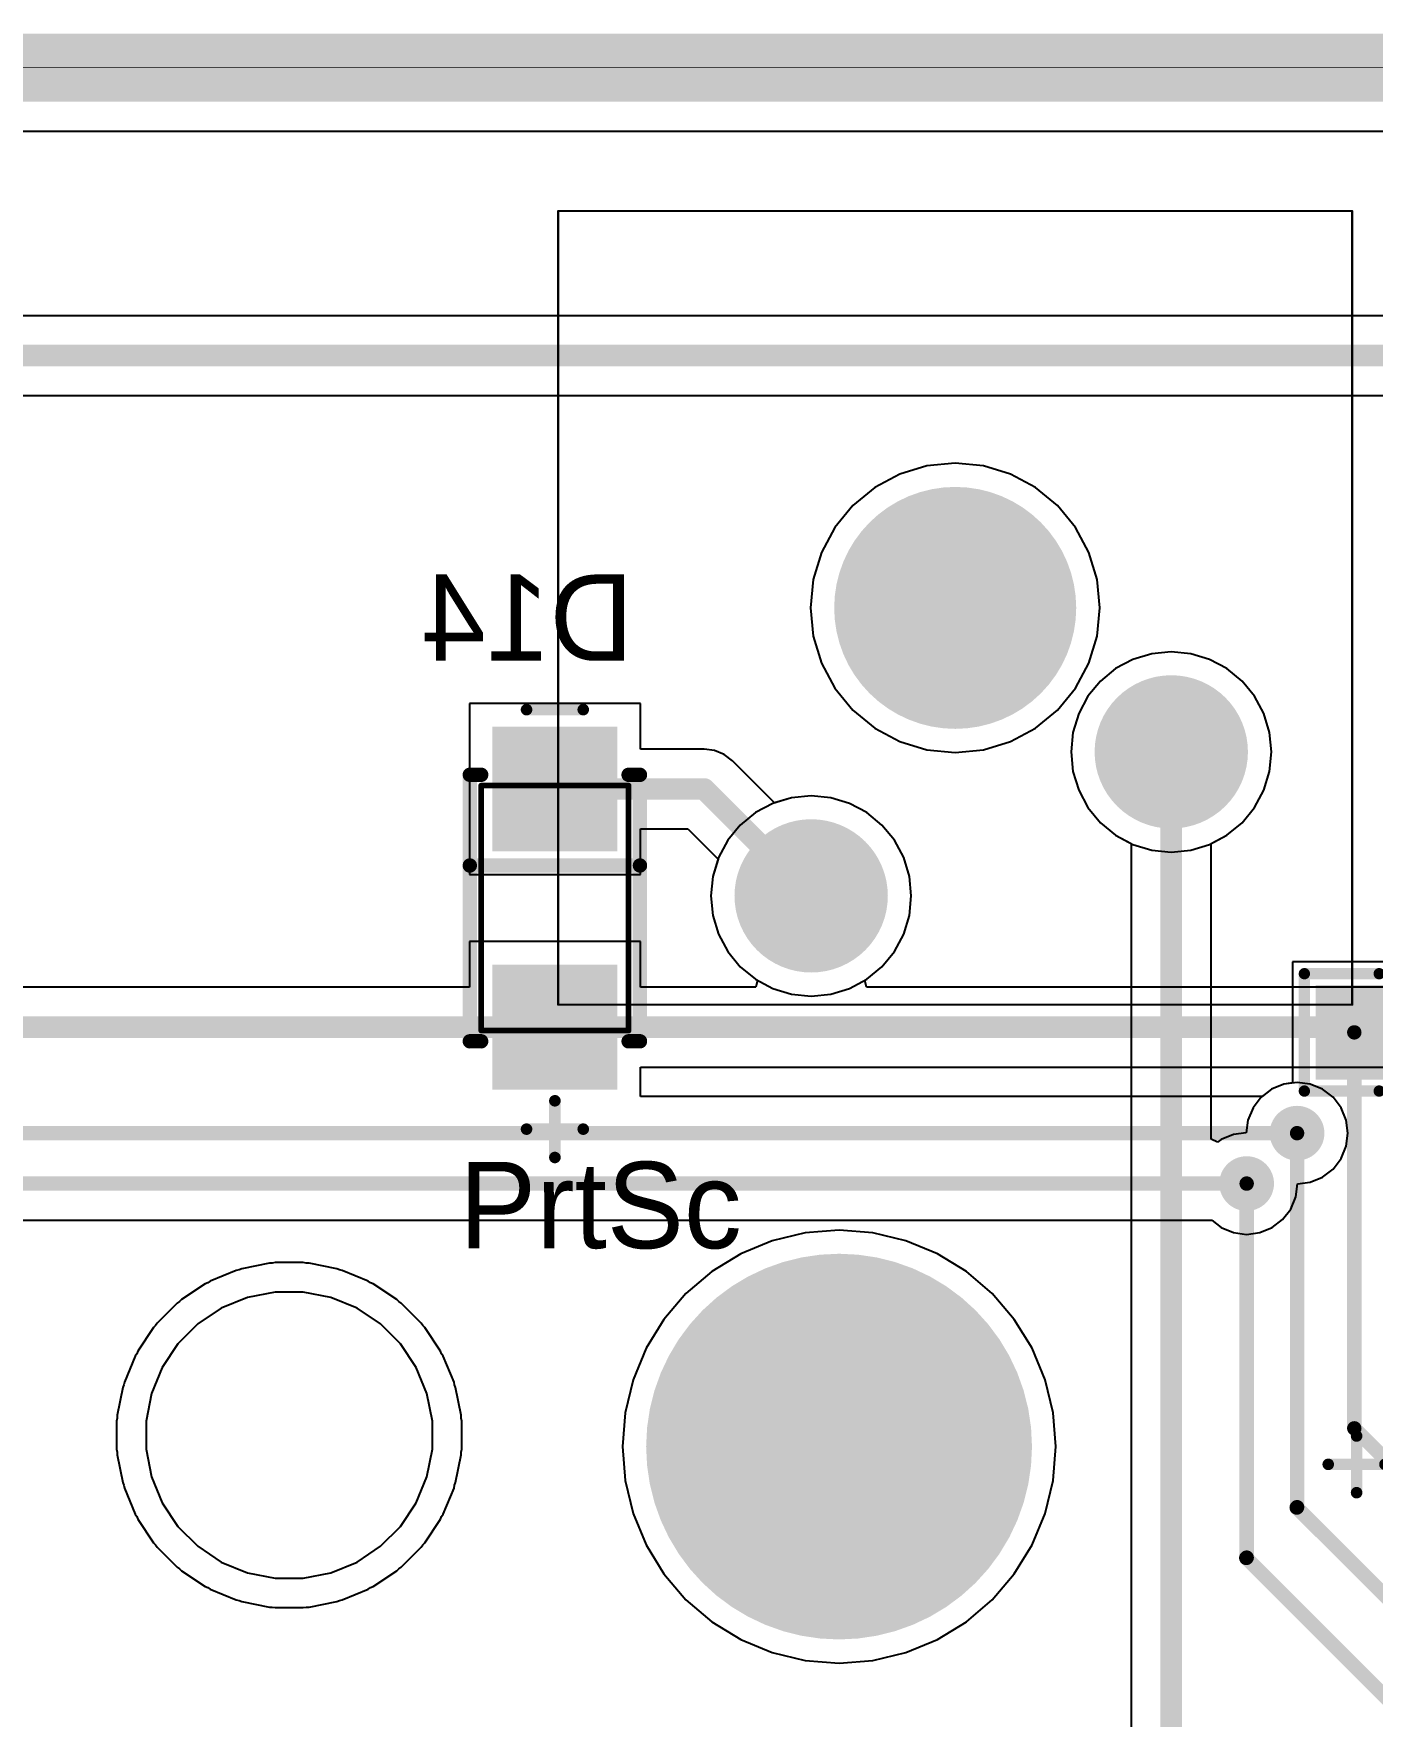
# Model space of a CAD drawing. Header units: millimetres. Extents: x 25 to 374, y 23 to 150.
# Drawn here: x 309.29 to 332.89, y 120.22 to 149.9 of the extents above; entities that cross this region are included whole.
import ezdxf

# ---------------------------------------------------------------- set-up
doc = ezdxf.new("R2010")
doc.units = ezdxf.units.MM
for name, color, linetype in [('BottomLayer', 5, 'Continuous'), ('BottomOverlay', 54, 'Continuous'), ('BottomPaste', 16, 'Continuous'), ('BottomSolder', 6, 'Continuous'), ('KeepOutLayer', 6, 'Continuous'), ('Mechanical1', 6, 'Continuous'), ('Mechanical13', 56, 'Continuous'), ('Mechanical15', 56, 'Continuous'), ('MultiLayer', 9, 'Continuous'), ('PadHoleLayer', 156, 'Continuous'), ('TopLayer', 1, 'Continuous'), ('TopOverlay', 2, 'Continuous'), ('TopPaste', 8, 'Continuous'), ('TopSolder', 216, 'Continuous'), ('ViaHoleLayer', 16, 'Continuous')]:
    doc.layers.add(name, color=color, linetype=linetype)

# ---------------------------------------------------------------- blocks, each defined once
blk = doc.blocks.new('0805_R_11')
at = {"layer": 'TopLayer'}
for points in [[(-1.47, -0.735), (-0.31, -0.735), (-1.47, 0.735), (-0.31, 0.735)], [(0.31, -0.735), (1.47, -0.735), (0.31, 0.735), (1.47, 0.735)]]:
    blk.add_solid(points, dxfattribs=at)
at = {"layer": 'TopOverlay', "const_width": 0.2}
for points in [[(-1.77, 1.035), (-1.77, -1.035)], [(-0.45, 1.035), (-1.77, 1.035)], [(1.77, 1.035), (0.45, 1.035)], [(1.77, 1.035), (1.77, -1.035)], [(-0.45, -1.035), (-1.77, -1.035)], [(1.77, -1.035), (0.45, -1.035)]]:
    blk.add_lwpolyline(points, dxfattribs=at)
at = {"layer": 'TopOverlay', "const_width": 0.1}
for points in [[(-1.82, 1.035, 1), (-1.72, 1.035, 1)], [(-1.82, 1.035, 1), (-1.72, 1.035, 1)], [(-0.5, 1.035, 1), (-0.4, 1.035, 1)], [(0.4, 1.035, 1), (0.5, 1.035, 1)], [(1.72, 1.035, 1), (1.82, 1.035, 1)], [(1.72, 1.035, 1), (1.82, 1.035, 1)], [(-1.82, -1.035, 1), (-1.72, -1.035, 1)], [(-1.82, -1.035, 1), (-1.72, -1.035, 1)], [(-0.5, -1.035, 1), (-0.4, -1.035, 1)], [(0.4, -1.035, 1), (0.5, -1.035, 1)], [(1.72, -1.035, 1), (1.82, -1.035, 1)], [(1.72, -1.035, 1), (1.82, -1.035, 1)]]:
    blk.add_lwpolyline(points, format="xyb", close=True, dxfattribs=at)
at = {"layer": 'TopPaste'}
for points in [[(-1.47, -0.735), (-0.31, -0.735), (-1.47, 0.735), (-0.31, 0.735)], [(0.31, -0.735), (1.47, -0.735), (0.31, 0.735), (1.47, 0.735)]]:
    blk.add_solid(points, dxfattribs=at)
at = {"layer": 'TopSolder'}
for points in [[(-1.572, -0.837), (-0.208, -0.837), (-1.572, 0.837), (-0.208, 0.837)], [(0.208, -0.837), (1.572, -0.837), (0.208, 0.837), (1.572, 0.837)]]:
    blk.add_solid(points, dxfattribs=at)
blk = doc.blocks.new('0805_LED_S1_16')
at = {"layer": 'Mechanical13', "const_width": 0.1}
for points in [[(0.1, 1), (-0.2, 0.7)], [(0.3, 0.9), (0, 0.6)], [(0.2, 0.4), (-0.2, 0)], [(-0.2, 0.4), (-0.2, -0.4)], [(0.2, 0.4), (0.2, -0.4)], [(0.4, 0), (-0.4, 0)], [(0.2, -0.4), (-0.2, 0)]]:
    blk.add_lwpolyline(points, dxfattribs=at)
at = {"layer": 'Mechanical13', "const_width": 0.05}
for points in [[(0.075, 1, 1), (0.125, 1, 1)], [(0.275, 0.9, 1), (0.325, 0.9, 1)], [(-0.225, 0.7, 1), (-0.175, 0.7, 1)], [(-0.025, 0.6, 1), (0.025, 0.6, 1)], [(-0.225, 0.4, 1), (-0.175, 0.4, 1)], [(0.175, 0.4, 1), (0.225, 0.4, 1)], [(0.175, 0.4, 1), (0.225, 0.4, 1)], [(-0.425, 0, 1), (-0.375, 0, 1)], [(-0.225, 0, 1), (-0.175, 0, 1)], [(-0.225, 0, 1), (-0.175, 0, 1)], [(0.375, 0, 1), (0.425, 0, 1)], [(-0.225, -0.4, 1), (-0.175, -0.4, 1)], [(0.175, -0.4, 1), (0.225, -0.4, 1)], [(0.175, -0.4, 1), (0.225, -0.4, 1)]]:
    blk.add_lwpolyline(points, format="xyb", close=True, dxfattribs=at)
at = {"layer": 'Mechanical15', "const_width": 0.203}
for points in [[(-2.5, 0.5), (-2.5, -0.5)], [(2.5, 0.5), (2.5, -0.5)], [(3, 0), (2, 0)]]:
    blk.add_lwpolyline(points, dxfattribs=at)
at = {"layer": 'Mechanical15', "const_width": 0.102}
for points in [[(-2.551, 0.5, 1), (-2.449, 0.5, 1)], [(2.449, 0.5, 1), (2.551, 0.5, 1)], [(1.949, 0, 1), (2.051, 0, 1)], [(2.949, 0, 1), (3.051, 0, 1)], [(-2.551, -0.5, 1), (-2.449, -0.5, 1)], [(2.449, -0.5, 1), (2.551, -0.5, 1)]]:
    blk.add_lwpolyline(points, format="xyb", close=True, dxfattribs=at)
at = {"layer": 'TopLayer'}
for points in [[(-0.31, 0.735), (-1.47, 0.735), (-0.31, -0.735), (-1.47, -0.735)], [(1.47, 0.735), (0.31, 0.735), (1.47, -0.735), (0.31, -0.735)]]:
    blk.add_solid(points, dxfattribs=at)
at = {"layer": 'TopOverlay', "const_width": 0.2}
for points in [[(-1.55, 1.035), (-1.77, 0.8)], [(-1.77, 0.8), (-1.77, -0.8)], [(-0.45, 1.035), (-1.55, 1.035)], [(1.77, 1.035), (0.45, 1.035)], [(1.77, 1.035), (1.77, -1.035)], [(-1.535, -1.035), (-1.77, -0.8)], [(-0.45, -1.035), (-1.535, -1.035)], [(1.77, -1.035), (0.45, -1.035)]]:
    blk.add_lwpolyline(points, dxfattribs=at)
at = {"layer": 'TopOverlay', "const_width": 0.1}
for points in [[(-1.82, 0.8, 1), (-1.72, 0.8, 1)], [(-1.82, 0.8, 1), (-1.72, 0.8, 1)], [(-1.6, 1.035, 1), (-1.5, 1.035, 1)], [(-1.6, 1.035, 1), (-1.5, 1.035, 1)], [(-0.5, 1.035, 1), (-0.4, 1.035, 1)], [(0.4, 1.035, 1), (0.5, 1.035, 1)], [(1.72, 1.035, 1), (1.82, 1.035, 1)], [(1.72, 1.035, 1), (1.82, 1.035, 1)], [(-1.82, -0.8, 1), (-1.72, -0.8, 1)], [(-1.82, -0.8, 1), (-1.72, -0.8, 1)], [(-1.585, -1.035, 1), (-1.485, -1.035, 1)], [(-1.585, -1.035, 1), (-1.485, -1.035, 1)], [(-0.5, -1.035, 1), (-0.4, -1.035, 1)], [(0.4, -1.035, 1), (0.5, -1.035, 1)], [(1.72, -1.035, 1), (1.82, -1.035, 1)], [(1.72, -1.035, 1), (1.82, -1.035, 1)]]:
    blk.add_lwpolyline(points, format="xyb", close=True, dxfattribs=at)
at = {"layer": 'TopOverlay'}
blk.add_solid([(-2.245, -0.8), (-1.945, -0.8), (-2.245, 0.8), (-1.945, 0.8)], dxfattribs=at)
at = {"layer": 'TopPaste'}
for points in [[(-0.31, 0.735), (-1.47, 0.735), (-0.31, -0.735), (-1.47, -0.735)], [(1.47, 0.735), (0.31, 0.735), (1.47, -0.735), (0.31, -0.735)]]:
    blk.add_solid(points, dxfattribs=at)
at = {"layer": 'TopSolder'}
for points in [[(-0.208, 0.837), (-1.572, 0.837), (-0.208, -0.837), (-1.572, -0.837)], [(1.572, 0.837), (0.208, 0.837), (1.572, -0.837), (0.208, -0.837)]]:
    blk.add_solid(points, dxfattribs=at)
blk = doc.blocks.new('SMA_DO_214AC__S1_B_42')
at = {"layer": 'BottomLayer'}
for points in [[(-1.1, -1), (-1.1, 1), (-3.1, -1), (-3.1, 1)], [(3.1, -1), (3.1, 1), (1.1, -1), (1.1, 1)]]:
    blk.add_solid(points, dxfattribs=at)
at = {"layer": 'BottomOverlay', "const_width": 0.254}
for points in [[(-2.35, 1.3), (-2.35, 1.5)], [(2.35, 1.5), (-2.35, 1.5)], [(-0.75, -1.5), (-0.75, 1.5)], [(2.35, 1.3), (2.35, 1.5)], [(-2.35, -1.5), (-2.35, -1.3)], [(2.35, -1.5), (2.35, -1.3)], [(2.35, -1.5), (-2.35, -1.5)]]:
    blk.add_lwpolyline(points, dxfattribs=at)
at = {"layer": 'BottomOverlay', "const_width": 0.127}
for points in [[(-2.414, 1.5, 1), (-2.287, 1.5, 1)], [(-2.414, 1.5, 1), (-2.287, 1.5, 1)], [(-0.814, 1.5, 1), (-0.687, 1.5, 1)], [(2.287, 1.5, 1), (2.414, 1.5, 1)], [(2.287, 1.5, 1), (2.414, 1.5, 1)], [(-2.414, 1.3, 1), (-2.287, 1.3, 1)], [(2.287, 1.3, 1), (2.414, 1.3, 1)], [(-2.414, -1.3, 1), (-2.287, -1.3, 1)], [(2.287, -1.3, 1), (2.414, -1.3, 1)], [(-2.414, -1.5, 1), (-2.287, -1.5, 1)], [(-2.414, -1.5, 1), (-2.287, -1.5, 1)], [(-0.814, -1.5, 1), (-0.687, -1.5, 1)], [(2.287, -1.5, 1), (2.414, -1.5, 1)], [(2.287, -1.5, 1), (2.414, -1.5, 1)]]:
    blk.add_lwpolyline(points, format="xyb", close=True, dxfattribs=at)
at = {"layer": 'BottomPaste'}
for points in [[(-1.1, -1), (-1.1, 1), (-3.1, -1), (-3.1, 1)], [(3.1, -1), (3.1, 1), (1.1, -1), (1.1, 1)]]:
    blk.add_solid(points, dxfattribs=at)
at = {"layer": 'BottomSolder'}
for points in [[(-0.998, -1.102), (-0.998, 1.102), (-3.202, -1.102), (-3.202, 1.102)], [(3.202, -1.102), (3.202, 1.102), (0.998, -1.102), (0.998, 1.102)]]:
    blk.add_solid(points, dxfattribs=at)
at = {"layer": 'Mechanical13', "const_width": 0.1}
for points in [[(2.16, 1.3), (-2.16, 1.3)], [(-2.16, -1.3), (-2.16, 1.3)], [(2.16, -1.3), (2.16, 1.3)], [(2.16, -1.3), (-2.16, -1.3)]]:
    blk.add_lwpolyline(points, dxfattribs=at)
at = {"layer": 'Mechanical13', "const_width": 0.05}
for points in [[(-2.185, 1.3, 1), (-2.135, 1.3, 1)], [(-2.185, 1.3, 1), (-2.135, 1.3, 1)], [(2.135, 1.3, 1), (2.185, 1.3, 1)], [(2.135, 1.3, 1), (2.185, 1.3, 1)], [(-2.185, -1.3, 1), (-2.135, -1.3, 1)], [(-2.185, -1.3, 1), (-2.135, -1.3, 1)], [(2.135, -1.3, 1), (2.185, -1.3, 1)], [(2.135, -1.3, 1), (2.185, -1.3, 1)]]:
    blk.add_lwpolyline(points, format="xyb", close=True, dxfattribs=at)
at = {"layer": 'Mechanical15', "const_width": 0.203}
for points in [[(-3.5, -0.5), (-3.5, 0.5)], [(3.9, -0.5), (3.9, 0.5)], [(4.4, 0), (3.4, 0)]]:
    blk.add_lwpolyline(points, dxfattribs=at)
at = {"layer": 'Mechanical15', "const_width": 0.102}
for points in [[(-3.551, 0.5, 1), (-3.449, 0.5, 1)], [(3.849, 0.5, 1), (3.951, 0.5, 1)], [(3.349, 0, 1), (3.451, 0, 1)], [(4.349, 0, 1), (4.451, 0, 1)], [(-3.551, -0.5, 1), (-3.449, -0.5, 1)], [(3.849, -0.5, 1), (3.951, -0.5, 1)]]:
    blk.add_lwpolyline(points, format="xyb", close=True, dxfattribs=at)
blk = doc.blocks.new('MX_SW_3_134')
at = {"layer": 'BottomLayer'}
for points, const_width in [([(-1.016, 0, 1), (1.016, 0, 1)], 2.032), ([(3.185, -2.54, 1), (4.435, -2.54, 1)], 1.25), ([(-3.165, -5.08, 1), (-1.915, -5.08, 1)], 1.25)]:
    blk.add_lwpolyline(points, format="xyb", close=True, dxfattribs=dict(at, const_width=const_width))
at = {"layer": 'BottomSolder'}
for points, const_width in [([(-1.067, 0, 1), (1.067, 0, 1)], 2.134), ([(3.134, -2.54, 1), (4.486, -2.54, 1)], 1.352), ([(-3.216, -5.08, 1), (-1.864, -5.08, 1)], 1.352)]:
    blk.add_lwpolyline(points, format="xyb", close=True, dxfattribs=dict(at, const_width=const_width))
at = {"layer": 'Mechanical1', "const_width": 0.0381}
for points in [[(-7, -7), (-7, 7)], [(-7, 7), (7, 7)], [(7, -7), (7, 7)], [(-7, -7), (7, -7)]]:
    blk.add_lwpolyline(points, dxfattribs=at)
at = {"layer": 'Mechanical1', "const_width": 0.0191}
for points in [[(-7.01, 7, 1), (-6.99, 7, 1)], [(-7.01, 7, 1), (-6.99, 7, 1)], [(6.99, 7, 1), (7.01, 7, 1)], [(6.99, 7, 1), (7.01, 7, 1)], [(-7.01, -7, 1), (-6.99, -7, 1)], [(-7.01, -7, 1), (-6.99, -7, 1)], [(6.99, -7, 1), (7.01, -7, 1)], [(6.99, -7, 1), (7.01, -7, 1)]]:
    blk.add_lwpolyline(points, format="xyb", close=True, dxfattribs=at)
at = {"layer": 'MultiLayer'}
for points, const_width in [([(-1.016, 0, 1), (1.016, 0, 1)], 2.032), ([(3.185, -2.54, 1), (4.435, -2.54, 1)], 1.25), ([(-3.165, -5.08, 1), (-1.915, -5.08, 1)], 1.25)]:
    blk.add_lwpolyline(points, format="xyb", close=True, dxfattribs=dict(at, const_width=const_width))
at = {"layer": 'PadHoleLayer'}
for points, const_width in [([(-1.016, 0, 1), (1.016, 0, 1)], 2.032), ([(3.435, -2.54, 1), (4.185, -2.54, 1)], 0.75), ([(-2.915, -5.08, 1), (-2.165, -5.08, 1)], 0.75)]:
    blk.add_lwpolyline(points, format="xyb", close=True, dxfattribs=dict(at, const_width=const_width))
at = {"layer": 'TopLayer'}
for points, const_width in [([(-1.016, 0, 1), (1.016, 0, 1)], 2.032), ([(3.185, -2.54, 1), (4.435, -2.54, 1)], 1.25), ([(-3.165, -5.08, 1), (-1.915, -5.08, 1)], 1.25)]:
    blk.add_lwpolyline(points, format="xyb", close=True, dxfattribs=dict(at, const_width=const_width))
at = {"layer": 'TopSolder'}
for points, const_width in [([(-1.067, 0, 1), (1.067, 0, 1)], 2.134), ([(3.134, -2.54, 1), (4.486, -2.54, 1)], 1.352), ([(-3.216, -5.08, 1), (-1.864, -5.08, 1)], 1.352)]:
    blk.add_lwpolyline(points, format="xyb", close=True, dxfattribs=dict(at, const_width=const_width))

msp = doc.modelspace()

# ---------------------------------------------------------------- linework, layer by layer
at = {"layer": 'BottomLayer'}
for p, q in [((26.613, 148.181), (372.04, 148.181)), ((325.039, 142.272), (324.56, 142.127)), ((325.537, 142.321), (325.039, 142.272)), ((326.034, 142.272), (325.537, 142.321)), ((326.513, 142.127), (326.034, 142.272)), ((324.119, 141.891), (323.732, 141.573)), ((324.56, 142.127), (324.119, 141.891)), ((326.955, 141.891), (326.513, 142.127)), ((327.341, 141.573), (326.955, 141.891)), ((323.732, 141.573), (323.414, 141.187)), ((327.659, 141.187), (327.341, 141.573)), ((323.414, 141.187), (323.179, 140.745)), ((327.895, 140.745), (327.659, 141.187)), ((323.179, 140.745), (323.033, 140.267)), ((328.04, 140.267), (327.895, 140.745)), ((323.033, 140.267), (322.984, 139.769)), ((328.089, 139.769), (328.04, 140.267)), ((322.984, 139.769), (323.033, 139.271)), ((328.04, 139.271), (328.089, 139.769)), ((323.033, 139.271), (323.179, 138.792)), ((327.895, 138.792), (328.04, 139.271)), ((329.002, 138.961), (328.671, 138.861)), ((329.347, 138.995), (329.002, 138.961)), ((329.691, 138.961), (329.347, 138.995)), ((330.023, 138.861), (329.691, 138.961)), ((323.179, 138.792), (323.414, 138.351)), ((327.659, 138.351), (327.895, 138.792)), ((328.365, 138.697), (328.097, 138.478)), ((328.671, 138.861), (328.365, 138.697)), ((330.328, 138.697), (330.023, 138.861)), ((330.596, 138.478), (330.328, 138.697)), ((323.414, 138.351), (323.732, 137.964)), ((327.341, 137.964), (327.659, 138.351)), ((328.097, 138.478), (327.878, 138.21)), ((330.815, 138.21), (330.596, 138.478)), ((319.986, 138.082), (316.97, 138.082)), ((316.97, 138.082), (316.97, 135.066)), ((319.986, 137.278), (319.986, 138.082)), ((327.878, 138.21), (327.715, 137.905)), ((330.979, 137.905), (330.815, 138.21)), ((323.732, 137.964), (324.119, 137.646)), ((326.955, 137.646), (327.341, 137.964)), ((327.715, 137.905), (327.614, 137.573)), ((331.079, 137.573), (330.979, 137.905)), ((324.119, 137.646), (324.56, 137.411)), ((326.513, 137.411), (326.955, 137.646)), ((327.614, 137.573), (327.58, 137.229)), ((331.113, 137.229), (331.079, 137.573)), ((321.111, 137.278), (319.986, 137.278)), ((321.294, 137.254), (321.111, 137.278)), ((321.464, 137.184), (321.294, 137.254)), ((321.61, 137.072), (321.464, 137.184)), ((324.56, 137.411), (325.039, 137.265)), ((325.039, 137.265), (325.537, 137.216)), ((325.537, 137.216), (326.034, 137.265)), ((326.034, 137.265), (326.513, 137.411)), ((327.58, 137.229), (327.614, 136.884)), ((331.079, 136.884), (331.113, 137.229)), ((322.351, 136.33), (321.61, 137.072)), ((327.614, 136.884), (327.715, 136.553)), ((330.979, 136.553), (331.079, 136.884)), ((327.715, 136.553), (327.878, 136.247)), ((330.815, 136.247), (330.979, 136.553)), ((322.652, 136.421), (322.351, 136.33)), ((322.997, 136.455), (322.652, 136.421)), ((323.341, 136.421), (322.997, 136.455)), ((323.673, 136.321), (323.341, 136.421)), ((323.978, 136.157), (323.673, 136.321)), ((327.878, 136.247), (328.097, 135.979)), ((330.596, 135.979), (330.815, 136.247)), ((324.246, 135.938), (323.978, 136.157)), ((328.097, 135.979), (328.365, 135.76)), ((330.328, 135.76), (330.596, 135.979)), ((319.986, 135.066), (319.986, 135.869)), ((319.986, 135.869), (320.82, 135.869)), ((320.82, 135.869), (321.355, 135.334)), ((324.465, 135.67), (324.246, 135.938)), ((324.629, 135.365), (324.465, 135.67)), ((328.365, 135.76), (328.671, 135.597)), ((330.023, 135.597), (330.328, 135.76)), ((324.729, 135.033), (324.629, 135.365)), ((328.671, 135.597), (329.002, 135.496)), ((329.002, 135.496), (329.347, 135.462)), ((329.347, 135.462), (329.691, 135.496)), ((329.691, 135.496), (330.023, 135.597)), ((316.97, 135.066), (319.986, 135.066)), ((321.355, 135.334), (321.264, 135.033)), ((321.264, 135.033), (321.23, 134.689)), ((324.763, 134.689), (324.729, 135.033)), ((321.23, 134.689), (321.264, 134.344)), ((324.729, 134.344), (324.763, 134.689)), ((321.264, 134.344), (321.365, 134.013)), ((324.629, 134.013), (324.729, 134.344)), ((319.986, 133.882), (316.97, 133.882)), ((316.97, 133.882), (316.97, 133.078)), ((319.986, 133.078), (319.986, 133.882)), ((321.365, 134.013), (321.528, 133.707)), ((324.465, 133.707), (324.629, 134.013)), ((321.528, 133.707), (321.747, 133.439)), ((324.246, 133.439), (324.465, 133.707)), ((321.747, 133.439), (322.015, 133.22)), ((323.978, 133.22), (324.246, 133.439)), ((316.97, 133.078), (300.159, 133.078)), ((322.019, 133.078), (319.986, 133.078)), ((322.015, 133.22), (322.05, 133.201)), ((322.05, 133.201), (322.019, 133.078)), ((323.944, 133.201), (323.978, 133.22)), ((323.974, 133.078), (323.944, 133.201)), ((335.894, 133.078), (323.974, 133.078)), ((319.986, 131.15), (319.986, 131.669)), ((319.986, 131.669), (335.602, 131.669)), ((331.117, 131.279), (330.949, 131.15)), ((331.333, 131.369), (331.117, 131.279)), ((331.565, 131.399), (331.333, 131.369)), ((331.797, 131.369), (331.565, 131.399)), ((332.013, 131.279), (331.797, 131.369)), ((332.199, 131.137), (332.013, 131.279)), ((330.949, 131.15), (319.986, 131.15)), ((332.342, 130.951), (332.199, 131.137)), ((332.431, 130.735), (332.342, 130.951)), ((332.462, 130.503), (332.431, 130.735)), ((332.431, 130.271), (332.462, 130.503)), ((332.199, 129.869), (332.342, 130.054)), ((332.342, 130.054), (332.431, 130.271)), ((331.797, 129.637), (332.013, 129.726)), ((332.013, 129.726), (332.199, 129.869)), ((331.542, 129.382), (331.572, 129.607)), ((331.572, 129.607), (331.797, 129.637)), ((331.31, 128.98), (331.453, 129.165)), ((331.453, 129.165), (331.542, 129.382)), ((55.08, 128.966), (330.06, 128.966)), ((330.06, 128.966), (330.228, 128.837)), ((330.228, 128.837), (330.444, 128.748)), ((330.908, 128.748), (331.124, 128.837)), ((331.124, 128.837), (331.31, 128.98)), ((322.309, 128.606), (321.755, 128.377)), ((322.891, 128.746), (322.309, 128.606)), ((323.489, 128.793), (322.891, 128.746)), ((324.086, 128.746), (323.489, 128.793)), ((324.669, 128.606), (324.086, 128.746)), ((325.223, 128.377), (324.669, 128.606)), ((330.444, 128.748), (330.676, 128.717)), ((330.676, 128.717), (330.908, 128.748)), ((321.755, 128.377), (321.244, 128.064)), ((325.734, 128.064), (325.223, 128.377)), ((312.858, 128.083), (312.398, 127.892)), ((312.908, 128.093), (312.858, 128.083)), ((312.955, 128.112), (312.908, 128.093)), ((313.443, 128.209), (312.955, 128.112)), ((313.494, 128.209), (313.443, 128.209)), ((313.544, 128.219), (313.494, 128.209)), ((314.041, 128.219), (313.544, 128.219)), ((314.091, 128.209), (314.041, 128.219)), ((314.142, 128.209), (314.091, 128.209)), ((314.63, 128.112), (314.142, 128.209)), ((314.677, 128.093), (314.63, 128.112)), ((314.727, 128.083), (314.677, 128.093)), ((315.187, 127.892), (314.727, 128.083)), ((321.244, 128.064), (320.788, 127.675)), ((326.19, 127.675), (325.734, 128.064)), ((312.309, 127.844), (311.895, 127.568)), ((312.356, 127.864), (312.309, 127.844)), ((312.398, 127.892), (312.356, 127.864)), ((315.229, 127.864), (315.187, 127.892)), ((315.276, 127.844), (315.229, 127.864)), ((315.69, 127.568), (315.276, 127.844)), ((320.788, 127.675), (320.399, 127.219)), ((326.579, 127.219), (326.19, 127.675)), ((311.817, 127.504), (311.465, 127.152)), ((311.859, 127.532), (311.817, 127.504)), ((311.895, 127.568), (311.859, 127.532)), ((315.726, 127.532), (315.69, 127.568)), ((315.768, 127.504), (315.726, 127.532)), ((316.12, 127.152), (315.768, 127.504)), ((311.401, 127.073), (311.124, 126.66)), ((311.437, 127.11), (311.401, 127.073)), ((311.465, 127.152), (311.437, 127.11)), ((316.148, 127.11), (316.12, 127.152)), ((316.184, 127.073), (316.148, 127.11)), ((316.461, 126.66), (316.184, 127.073)), ((320.399, 127.219), (320.085, 126.708)), ((326.892, 126.708), (326.579, 127.219)), ((311.076, 126.57), (310.886, 126.111)), ((311.105, 126.613), (311.076, 126.57)), ((311.124, 126.66), (311.105, 126.613)), ((316.48, 126.613), (316.461, 126.66)), ((316.509, 126.57), (316.48, 126.613)), ((316.699, 126.111), (316.509, 126.57)), ((320.085, 126.708), (319.856, 126.154)), ((327.122, 126.154), (326.892, 126.708)), ((319.856, 126.154), (319.716, 125.571)), ((327.262, 125.571), (327.122, 126.154)), ((310.857, 126.014), (310.76, 125.526)), ((310.876, 126.061), (310.857, 126.014)), ((310.886, 126.111), (310.876, 126.061)), ((316.709, 126.061), (316.699, 126.111)), ((316.728, 126.014), (316.709, 126.061)), ((316.826, 125.526), (316.728, 126.014)), ((319.716, 125.571), (319.669, 124.974)), ((327.309, 124.974), (327.262, 125.571)), ((310.76, 125.475), (310.75, 125.425)), ((310.75, 125.425), (310.75, 124.927)), ((310.76, 125.526), (310.76, 125.475)), ((316.826, 125.475), (316.826, 125.526)), ((316.835, 125.425), (316.826, 125.475)), ((316.835, 124.927), (316.835, 125.425)), ((319.669, 124.974), (319.716, 124.376)), ((327.262, 124.376), (327.309, 124.974)), ((310.75, 124.927), (310.76, 124.877)), ((310.76, 124.877), (310.76, 124.826)), ((310.76, 124.826), (310.857, 124.339)), ((316.728, 124.339), (316.826, 124.826)), ((316.826, 124.877), (316.835, 124.927)), ((316.826, 124.826), (316.826, 124.877)), ((319.716, 124.376), (319.856, 123.793)), ((327.122, 123.793), (327.262, 124.376)), ((310.857, 124.339), (310.876, 124.291)), ((310.876, 124.291), (310.886, 124.241)), ((310.886, 124.241), (311.076, 123.782)), ((316.509, 123.782), (316.699, 124.241)), ((316.699, 124.241), (316.709, 124.291)), ((316.709, 124.291), (316.728, 124.339)), ((311.076, 123.782), (311.105, 123.739)), ((316.48, 123.739), (316.509, 123.782)), ((319.856, 123.793), (320.085, 123.24)), ((326.892, 123.24), (327.122, 123.793)), ((311.105, 123.739), (311.124, 123.692)), ((311.124, 123.692), (311.401, 123.279)), ((316.184, 123.279), (316.461, 123.692)), ((316.461, 123.692), (316.48, 123.739)), ((311.401, 123.279), (311.437, 123.243)), ((311.437, 123.243), (311.465, 123.2)), ((311.465, 123.2), (311.817, 122.849)), ((315.768, 122.849), (316.12, 123.2)), ((316.12, 123.2), (316.148, 123.243)), ((316.148, 123.243), (316.184, 123.279)), ((320.085, 123.24), (320.399, 122.728)), ((326.579, 122.728), (326.892, 123.24)), ((311.817, 122.849), (311.859, 122.82)), ((311.859, 122.82), (311.895, 122.784)), ((311.895, 122.784), (312.309, 122.508)), ((315.276, 122.508), (315.69, 122.784)), ((315.69, 122.784), (315.726, 122.82)), ((315.726, 122.82), (315.768, 122.849)), ((320.399, 122.728), (320.788, 122.273)), ((326.19, 122.273), (326.579, 122.728)), ((312.309, 122.508), (312.356, 122.488)), ((312.356, 122.488), (312.398, 122.46)), ((312.398, 122.46), (312.858, 122.27)), ((314.727, 122.27), (315.187, 122.46)), ((315.187, 122.46), (315.229, 122.488)), ((315.229, 122.488), (315.276, 122.508)), ((312.858, 122.27), (312.908, 122.26)), ((312.908, 122.26), (312.955, 122.24)), ((312.955, 122.24), (313.443, 122.143)), ((313.443, 122.143), (313.494, 122.143)), ((313.494, 122.143), (313.544, 122.133)), ((313.544, 122.133), (314.041, 122.133)), ((314.041, 122.133), (314.091, 122.143)), ((314.091, 122.143), (314.142, 122.143)), ((314.142, 122.143), (314.63, 122.24)), ((314.63, 122.24), (314.677, 122.26)), ((314.677, 122.26), (314.727, 122.27)), ((320.788, 122.273), (321.244, 121.883)), ((325.734, 121.883), (326.19, 122.273)), ((321.244, 121.883), (321.755, 121.57)), ((325.223, 121.57), (325.734, 121.883)), ((321.755, 121.57), (322.309, 121.341)), ((324.669, 121.341), (325.223, 121.57)), ((322.309, 121.341), (322.891, 121.201)), ((322.891, 121.201), (323.489, 121.154)), ((323.489, 121.154), (324.086, 121.201)), ((324.086, 121.201), (324.669, 121.341))]:
    msp.add_line(p, q, dxfattribs=at)
for points, const_width in [([(318.478, 136.574), (321.111, 136.574)], 0.381), ([(321.111, 136.574), (322.997, 134.689)], 0.381), ([(294.719, 132.374), (318.478, 132.374)], 0.381), ([(318.478, 132.374), (335.894, 132.374)], 0.381), ([(289.371, 130.503), (331.565, 130.503)], 0.254), ([(55.08, 129.614), (330.676, 129.614)], 0.254)]:
    msp.add_lwpolyline(points, dxfattribs=dict(at, const_width=const_width))
for points, const_width in [([(318.383, 136.574, 1), (318.573, 136.574, 1)], 0.191), ([(321.016, 136.574, 1), (321.207, 136.574, 1)], 0.191), ([(321.016, 136.574, 1), (321.207, 136.574, 1)], 0.191), ([(322.901, 134.689, 1), (323.092, 134.689, 1)], 0.191), ([(318.383, 132.374, 1), (318.573, 132.374, 1)], 0.191), ([(318.383, 132.374, 1), (318.573, 132.374, 1)], 0.191), ([(331.375, 130.503, 1), (331.756, 130.503, 1)], 0.381), ([(331.502, 130.503, 1), (331.629, 130.503, 1)], 0.127), ([(330.486, 129.614, 1), (330.867, 129.614, 1)], 0.381), ([(330.613, 129.614, 1), (330.74, 129.614, 1)], 0.127), ([(321.839, 124.974, 1), (325.139, 124.974, 1)], 3.3)]:
    msp.add_lwpolyline(points, format="xyb", close=True, dxfattribs=dict(at, const_width=const_width))
at = {"layer": 'BottomSolder'}
for points, const_width in [([(331.324, 130.503, 1), (331.806, 130.503, 1)], 0.483), ([(330.435, 129.614, 1), (330.917, 129.614, 1)], 0.483), ([(321.788, 124.974, 1), (325.19, 124.974, 1)], 3.402)]:
    msp.add_lwpolyline(points, format="xyb", close=True, dxfattribs=dict(at, const_width=const_width))
at = {"layer": 'KeepOutLayer', "const_width": 1.2}
msp.add_lwpolyline([(25.495, 149.299), (373.158, 149.299)], dxfattribs=at)
at = {"layer": 'Mechanical1', "const_width": 0.0127}
for points in [[(25.495, 149.305), (373.158, 149.305)], [(318.532, 146.78), (332.532, 146.78)], [(318.532, 132.781), (318.532, 146.78)], [(332.532, 132.781), (332.532, 146.78)], [(318.532, 132.781), (332.532, 132.781)]]:
    msp.add_lwpolyline(points, dxfattribs=at)
at = {"layer": 'Mechanical1', "const_width": 0.00635}
for points in [[(318.529, 146.78, 1), (318.535, 146.78, 1)], [(318.529, 146.78, 1), (318.535, 146.78, 1)], [(332.529, 146.78, 1), (332.535, 146.78, 1)], [(332.529, 146.78, 1), (332.535, 146.78, 1)], [(318.529, 132.781, 1), (318.535, 132.781, 1)], [(318.529, 132.781, 1), (318.535, 132.781, 1)], [(332.529, 132.781, 1), (332.535, 132.781, 1)], [(332.529, 132.781, 1), (332.535, 132.781, 1)]]:
    msp.add_lwpolyline(points, format="xyb", close=True, dxfattribs=at)
at = {"layer": 'MultiLayer'}
for p, q in [((313.544, 127.701), (313.056, 127.604)), ((313.793, 127.701), (313.544, 127.701)), ((314.041, 127.701), (313.793, 127.701)), ((314.529, 127.604), (314.041, 127.701)), ((312.596, 127.414), (312.183, 127.137)), ((313.056, 127.604), (312.596, 127.414)), ((314.989, 127.414), (314.529, 127.604)), ((315.402, 127.137), (314.989, 127.414)), ((312.183, 127.137), (311.831, 126.786)), ((315.754, 126.786), (315.402, 127.137)), ((311.831, 126.786), (311.555, 126.372)), ((316.03, 126.372), (315.754, 126.786)), ((311.555, 126.372), (311.365, 125.913)), ((316.22, 125.913), (316.03, 126.372)), ((311.365, 125.913), (311.268, 125.425)), ((316.318, 125.425), (316.22, 125.913)), ((311.268, 125.425), (311.268, 125.176)), ((316.318, 125.176), (316.318, 125.425)), ((311.268, 125.176), (311.268, 125.176)), ((311.268, 125.176), (311.268, 124.927)), ((316.318, 124.927), (316.318, 125.176)), ((311.268, 124.927), (311.365, 124.44)), ((316.22, 124.44), (316.318, 124.927)), ((311.365, 124.44), (311.555, 123.98)), ((316.03, 123.98), (316.22, 124.44)), ((311.555, 123.98), (311.831, 123.567)), ((315.754, 123.567), (316.03, 123.98)), ((311.831, 123.567), (312.183, 123.215)), ((315.402, 123.215), (315.754, 123.567)), ((312.183, 123.215), (312.596, 122.938)), ((314.989, 122.938), (315.402, 123.215)), ((312.596, 122.938), (313.056, 122.748)), ((314.529, 122.748), (314.989, 122.938)), ((313.056, 122.748), (313.544, 122.651)), ((313.544, 122.651), (313.793, 122.651)), ((313.793, 122.651), (314.041, 122.651)), ((314.041, 122.651), (314.529, 122.748))]:
    msp.add_line(p, q, dxfattribs=at)
for points, const_width in [([(331.375, 130.503, 1), (331.756, 130.503, 1)], 0.381), ([(330.486, 129.614, 1), (330.867, 129.614, 1)], 0.381), ([(321.839, 124.974, 1), (325.139, 124.974, 1)], 3.3)]:
    msp.add_lwpolyline(points, format="xyb", close=True, dxfattribs=dict(at, const_width=const_width))
at = {"layer": 'PadHoleLayer', "const_width": 1.6}
msp.add_lwpolyline([(322.689, 124.974, 1), (324.289, 124.974, 1)], format="xyb", close=True, dxfattribs=at)
at = {"layer": 'TopLayer'}
for p, q in [((26.613, 148.181), (372.04, 148.181)), ((365.087, 144.923), (307.937, 144.923)), ((308.229, 143.514), (335.353, 143.514)), ((325.039, 142.272), (324.56, 142.127)), ((325.537, 142.321), (325.039, 142.272)), ((326.034, 142.272), (325.537, 142.321)), ((326.513, 142.127), (326.034, 142.272)), ((324.119, 141.891), (323.732, 141.573)), ((324.56, 142.127), (324.119, 141.891)), ((326.955, 141.891), (326.513, 142.127)), ((327.341, 141.573), (326.955, 141.891)), ((323.732, 141.573), (323.414, 141.187)), ((327.659, 141.187), (327.341, 141.573)), ((323.414, 141.187), (323.179, 140.745)), ((327.895, 140.745), (327.659, 141.187)), ((323.179, 140.745), (323.033, 140.267)), ((328.04, 140.267), (327.895, 140.745)), ((323.033, 140.267), (322.984, 139.769)), ((328.089, 139.769), (328.04, 140.267)), ((322.984, 139.769), (323.033, 139.271)), ((328.04, 139.271), (328.089, 139.769)), ((323.033, 139.271), (323.179, 138.792)), ((327.895, 138.792), (328.04, 139.271)), ((329.002, 138.961), (328.671, 138.861)), ((329.347, 138.995), (329.002, 138.961)), ((329.691, 138.961), (329.347, 138.995)), ((330.023, 138.861), (329.691, 138.961)), ((323.179, 138.792), (323.414, 138.351)), ((327.659, 138.351), (327.895, 138.792)), ((328.365, 138.697), (328.097, 138.478)), ((328.671, 138.861), (328.365, 138.697)), ((330.328, 138.697), (330.023, 138.861)), ((330.596, 138.478), (330.328, 138.697)), ((323.414, 138.351), (323.732, 137.964)), ((327.341, 137.964), (327.659, 138.351)), ((328.097, 138.478), (327.878, 138.21)), ((330.815, 138.21), (330.596, 138.478)), ((327.878, 138.21), (327.715, 137.905)), ((330.979, 137.905), (330.815, 138.21)), ((323.732, 137.964), (324.119, 137.646)), ((326.955, 137.646), (327.341, 137.964)), ((327.715, 137.905), (327.614, 137.573)), ((331.079, 137.573), (330.979, 137.905)), ((324.119, 137.646), (324.56, 137.411)), ((326.513, 137.411), (326.955, 137.646)), ((327.614, 137.573), (327.58, 137.229)), ((331.113, 137.229), (331.079, 137.573)), ((324.56, 137.411), (325.039, 137.265)), ((325.039, 137.265), (325.537, 137.216)), ((325.537, 137.216), (326.034, 137.265)), ((326.034, 137.265), (326.513, 137.411)), ((327.58, 137.229), (327.614, 136.884)), ((331.079, 136.884), (331.113, 137.229)), ((327.614, 136.884), (327.715, 136.553)), ((330.979, 136.553), (331.079, 136.884)), ((327.715, 136.553), (327.878, 136.247)), ((330.815, 136.247), (330.979, 136.553)), ((322.321, 136.321), (322.015, 136.157)), ((322.652, 136.421), (322.321, 136.321)), ((322.997, 136.455), (322.652, 136.421)), ((323.341, 136.421), (322.997, 136.455)), ((323.673, 136.321), (323.341, 136.421)), ((323.978, 136.157), (323.673, 136.321)), ((327.878, 136.247), (328.097, 135.979)), ((330.596, 135.979), (330.815, 136.247)), ((322.015, 136.157), (321.747, 135.938)), ((324.246, 135.938), (323.978, 136.157)), ((328.097, 135.979), (328.365, 135.76)), ((330.328, 135.76), (330.596, 135.979)), ((321.528, 135.67), (321.365, 135.365)), ((321.747, 135.938), (321.528, 135.67)), ((324.465, 135.67), (324.246, 135.938)), ((324.629, 135.365), (324.465, 135.67)), ((328.365, 135.76), (328.642, 135.612)), ((330.051, 135.612), (330.328, 135.76)), ((321.365, 135.365), (321.264, 135.033)), ((324.729, 135.033), (324.629, 135.365)), ((328.642, 135.612), (328.642, 116.141)), ((330.051, 130.398), (330.051, 135.612)), ((321.264, 135.033), (321.23, 134.689)), ((324.763, 134.689), (324.729, 135.033)), ((321.23, 134.689), (321.264, 134.344)), ((324.729, 134.344), (324.763, 134.689)), ((321.264, 134.344), (321.365, 134.013)), ((324.629, 134.013), (324.729, 134.344)), ((321.365, 134.013), (321.528, 133.707)), ((324.465, 133.707), (324.629, 134.013)), ((321.528, 133.707), (321.747, 133.439)), ((324.246, 133.439), (324.465, 133.707)), ((321.747, 133.439), (322.015, 133.22)), ((323.978, 133.22), (324.246, 133.439)), ((333.521, 133.524), (331.486, 133.524)), ((331.486, 133.524), (331.486, 131.389)), ((322.015, 133.22), (322.321, 133.057)), ((322.321, 133.057), (322.652, 132.956)), ((323.341, 132.956), (323.673, 133.057)), ((323.673, 133.057), (323.978, 133.22)), ((322.652, 132.956), (322.997, 132.922)), ((322.997, 132.922), (323.341, 132.956)), ((331.117, 131.279), (330.931, 131.137)), ((331.333, 131.369), (331.117, 131.279)), ((331.486, 131.389), (331.333, 131.369)), ((330.789, 130.951), (330.699, 130.735)), ((330.931, 131.137), (330.789, 130.951)), ((330.699, 130.735), (330.669, 130.509)), ((330.165, 130.342), (330.051, 130.398)), ((330.228, 130.39), (330.165, 130.342)), ((330.444, 130.48), (330.228, 130.39)), ((330.669, 130.509), (330.444, 130.48)), ((322.309, 128.606), (321.755, 128.377)), ((322.891, 128.746), (322.309, 128.606)), ((323.489, 128.793), (322.891, 128.746)), ((324.086, 128.746), (323.489, 128.793)), ((324.669, 128.606), (324.086, 128.746)), ((325.223, 128.377), (324.669, 128.606)), ((321.755, 128.377), (321.244, 128.064)), ((325.734, 128.064), (325.223, 128.377)), ((312.858, 128.083), (312.398, 127.892)), ((312.908, 128.093), (312.858, 128.083)), ((312.955, 128.112), (312.908, 128.093)), ((313.443, 128.209), (312.955, 128.112)), ((313.494, 128.209), (313.443, 128.209)), ((313.544, 128.219), (313.494, 128.209)), ((314.041, 128.219), (313.544, 128.219)), ((314.091, 128.209), (314.041, 128.219)), ((314.142, 128.209), (314.091, 128.209)), ((314.63, 128.112), (314.142, 128.209)), ((314.677, 128.093), (314.63, 128.112)), ((314.727, 128.083), (314.677, 128.093)), ((315.187, 127.892), (314.727, 128.083)), ((321.244, 128.064), (320.788, 127.675)), ((326.19, 127.675), (325.734, 128.064)), ((312.309, 127.844), (311.895, 127.568)), ((312.356, 127.864), (312.309, 127.844)), ((312.398, 127.892), (312.356, 127.864)), ((315.229, 127.864), (315.187, 127.892)), ((315.276, 127.844), (315.229, 127.864)), ((315.69, 127.568), (315.276, 127.844)), ((320.788, 127.675), (320.399, 127.219)), ((326.579, 127.219), (326.19, 127.675)), ((311.817, 127.504), (311.465, 127.152)), ((311.859, 127.532), (311.817, 127.504)), ((311.895, 127.568), (311.859, 127.532)), ((315.726, 127.532), (315.69, 127.568)), ((315.768, 127.504), (315.726, 127.532)), ((316.12, 127.152), (315.768, 127.504)), ((311.401, 127.073), (311.124, 126.66)), ((311.437, 127.11), (311.401, 127.073)), ((311.465, 127.152), (311.437, 127.11)), ((316.148, 127.11), (316.12, 127.152)), ((316.184, 127.073), (316.148, 127.11)), ((316.461, 126.66), (316.184, 127.073)), ((320.399, 127.219), (320.085, 126.708)), ((326.892, 126.708), (326.579, 127.219)), ((311.076, 126.57), (310.886, 126.111)), ((311.105, 126.613), (311.076, 126.57)), ((311.124, 126.66), (311.105, 126.613)), ((316.48, 126.613), (316.461, 126.66)), ((316.509, 126.57), (316.48, 126.613)), ((316.699, 126.111), (316.509, 126.57)), ((320.085, 126.708), (319.856, 126.154)), ((327.122, 126.154), (326.892, 126.708)), ((319.856, 126.154), (319.716, 125.571)), ((327.262, 125.571), (327.122, 126.154)), ((310.857, 126.014), (310.76, 125.526)), ((310.876, 126.061), (310.857, 126.014)), ((310.886, 126.111), (310.876, 126.061)), ((316.709, 126.061), (316.699, 126.111)), ((316.728, 126.014), (316.709, 126.061)), ((316.826, 125.526), (316.728, 126.014)), ((319.716, 125.571), (319.669, 124.974)), ((327.309, 124.974), (327.262, 125.571)), ((310.76, 125.475), (310.75, 125.425)), ((310.75, 125.425), (310.75, 124.927)), ((310.76, 125.526), (310.76, 125.475)), ((316.826, 125.475), (316.826, 125.526)), ((316.835, 125.425), (316.826, 125.475)), ((316.835, 124.927), (316.835, 125.425)), ((319.669, 124.974), (319.716, 124.376)), ((327.262, 124.376), (327.309, 124.974)), ((310.75, 124.927), (310.76, 124.877)), ((310.76, 124.877), (310.76, 124.826)), ((310.76, 124.826), (310.857, 124.339)), ((316.728, 124.339), (316.826, 124.826)), ((316.826, 124.877), (316.835, 124.927)), ((316.826, 124.826), (316.826, 124.877)), ((319.716, 124.376), (319.856, 123.793)), ((327.122, 123.793), (327.262, 124.376)), ((310.857, 124.339), (310.876, 124.291)), ((310.876, 124.291), (310.886, 124.241)), ((310.886, 124.241), (311.076, 123.782)), ((316.509, 123.782), (316.699, 124.241)), ((316.699, 124.241), (316.709, 124.291)), ((316.709, 124.291), (316.728, 124.339)), ((311.076, 123.782), (311.105, 123.739)), ((316.48, 123.739), (316.509, 123.782)), ((319.856, 123.793), (320.085, 123.24)), ((326.892, 123.24), (327.122, 123.793)), ((311.105, 123.739), (311.124, 123.692)), ((311.124, 123.692), (311.401, 123.279)), ((316.184, 123.279), (316.461, 123.692)), ((316.461, 123.692), (316.48, 123.739)), ((311.401, 123.279), (311.437, 123.243)), ((311.437, 123.243), (311.465, 123.2)), ((311.465, 123.2), (311.817, 122.849)), ((315.768, 122.849), (316.12, 123.2)), ((316.12, 123.2), (316.148, 123.243)), ((316.148, 123.243), (316.184, 123.279)), ((320.085, 123.24), (320.399, 122.728)), ((326.579, 122.728), (326.892, 123.24)), ((311.817, 122.849), (311.859, 122.82)), ((311.859, 122.82), (311.895, 122.784)), ((311.895, 122.784), (312.309, 122.508)), ((315.276, 122.508), (315.69, 122.784)), ((315.69, 122.784), (315.726, 122.82)), ((315.726, 122.82), (315.768, 122.849)), ((320.399, 122.728), (320.788, 122.273)), ((326.19, 122.273), (326.579, 122.728)), ((312.309, 122.508), (312.356, 122.488)), ((312.356, 122.488), (312.398, 122.46)), ((312.398, 122.46), (312.858, 122.27)), ((314.727, 122.27), (315.187, 122.46)), ((315.187, 122.46), (315.229, 122.488)), ((315.229, 122.488), (315.276, 122.508)), ((312.858, 122.27), (312.908, 122.26)), ((312.908, 122.26), (312.955, 122.24)), ((312.955, 122.24), (313.443, 122.143)), ((313.443, 122.143), (313.494, 122.143)), ((313.494, 122.143), (313.544, 122.133)), ((313.544, 122.133), (314.041, 122.133)), ((314.041, 122.133), (314.091, 122.143)), ((314.091, 122.143), (314.142, 122.143)), ((314.142, 122.143), (314.63, 122.24)), ((314.63, 122.24), (314.677, 122.26)), ((314.677, 122.26), (314.727, 122.27)), ((320.788, 122.273), (321.244, 121.883)), ((325.734, 121.883), (326.19, 122.273)), ((321.244, 121.883), (321.755, 121.57)), ((325.223, 121.57), (325.734, 121.883)), ((321.755, 121.57), (322.309, 121.341)), ((324.669, 121.341), (325.223, 121.57)), ((322.309, 121.341), (322.891, 121.201)), ((322.891, 121.201), (323.489, 121.154)), ((323.489, 121.154), (324.086, 121.201)), ((324.086, 121.201), (324.669, 121.341))]:
    msp.add_line(p, q, dxfattribs=at)
for points, const_width in [([(307.937, 144.219), (365.087, 144.219)], 0.381), ([(329.347, 108.669), (329.347, 137.229)], 0.381), ([(332.575, 125.296), (332.575, 132.281)], 0.254), ([(331.565, 123.905), (331.565, 130.503)], 0.254), ([(330.676, 123.016), (330.676, 129.614)], 0.254), ([(332.575, 125.296), (333.21, 124.661)], 0.254), ([(331.559, 123.899), (331.565, 123.905)], 0.254), ([(331.559, 123.899), (334.988, 120.47)], 0.254), ([(330.67, 123.01), (330.676, 123.016)], 0.254), ([(330.67, 123.01), (333.718, 119.962)], 0.254)]:
    msp.add_lwpolyline(points, dxfattribs=dict(at, const_width=const_width))
for points, const_width in [([(329.251, 137.229, 1), (329.442, 137.229, 1)], 0.191), ([(332.511, 132.281, 1), (332.638, 132.281, 1)], 0.127), ([(331.375, 130.503, 1), (331.756, 130.503, 1)], 0.381), ([(331.502, 130.503, 1), (331.629, 130.503, 1)], 0.127), ([(330.486, 129.614, 1), (330.867, 129.614, 1)], 0.381), ([(330.613, 129.614, 1), (330.74, 129.614, 1)], 0.127), ([(321.839, 124.974, 1), (325.139, 124.974, 1)], 3.3), ([(332.511, 125.296, 1), (332.638, 125.296, 1)], 0.127), ([(332.511, 125.296, 1), (332.638, 125.296, 1)], 0.127), ([(331.495, 123.899, 1), (331.622, 123.899, 1)], 0.127), ([(331.495, 123.899, 1), (331.622, 123.899, 1)], 0.127), ([(331.502, 123.905, 1), (331.629, 123.905, 1)], 0.127), ([(331.502, 123.905, 1), (331.629, 123.905, 1)], 0.127), ([(330.606, 123.01, 1), (330.733, 123.01, 1)], 0.127), ([(330.606, 123.01, 1), (330.733, 123.01, 1)], 0.127), ([(330.613, 123.016, 1), (330.74, 123.016, 1)], 0.127), ([(330.613, 123.016, 1), (330.74, 123.016, 1)], 0.127)]:
    msp.add_lwpolyline(points, format="xyb", close=True, dxfattribs=dict(at, const_width=const_width))
at = {"layer": 'TopSolder'}
for points, const_width in [([(331.324, 130.503, 1), (331.806, 130.503, 1)], 0.483), ([(330.435, 129.614, 1), (330.917, 129.614, 1)], 0.483), ([(321.788, 124.974, 1), (325.19, 124.974, 1)], 3.402)]:
    msp.add_lwpolyline(points, format="xyb", close=True, dxfattribs=dict(at, const_width=const_width))
at = {"layer": 'ViaHoleLayer', "const_width": 0.191}
for points in [[(331.47, 130.503, 1), (331.66, 130.503, 1)], [(330.581, 129.614, 1), (330.771, 129.614, 1)]]:
    msp.add_lwpolyline(points, format="xyb", close=True, dxfattribs=at)

# ---------------------------------------------------------------- block references
msp.add_blockref('MX_SW_3_134', (325.537, 139.769))
for name, p, rotation in [('SMA_DO_214AC__S1_B_42', (318.478, 134.474), 270), ('0805_R_11', (333.464, 132.281), 180), ('0805_LED_S1_16', (335.115, 124.661), 180)]:
    msp.add_blockref(name, p, dxfattribs=dict(rotation=rotation))

# ---------------------------------------------------------------- texts
at = {"layer": 'BottomOverlay', "text_generation_flag": 2}
msp.add_text('D14', height=1.524, dxfattribs=at).set_placement((319.862, 138.836))
at = {"layer": 'TopOverlay'}
msp.add_text('PrtSc', height=1.524, dxfattribs=at).set_placement((316.789, 128.473))

doc.saveas('drawing.dxf')
